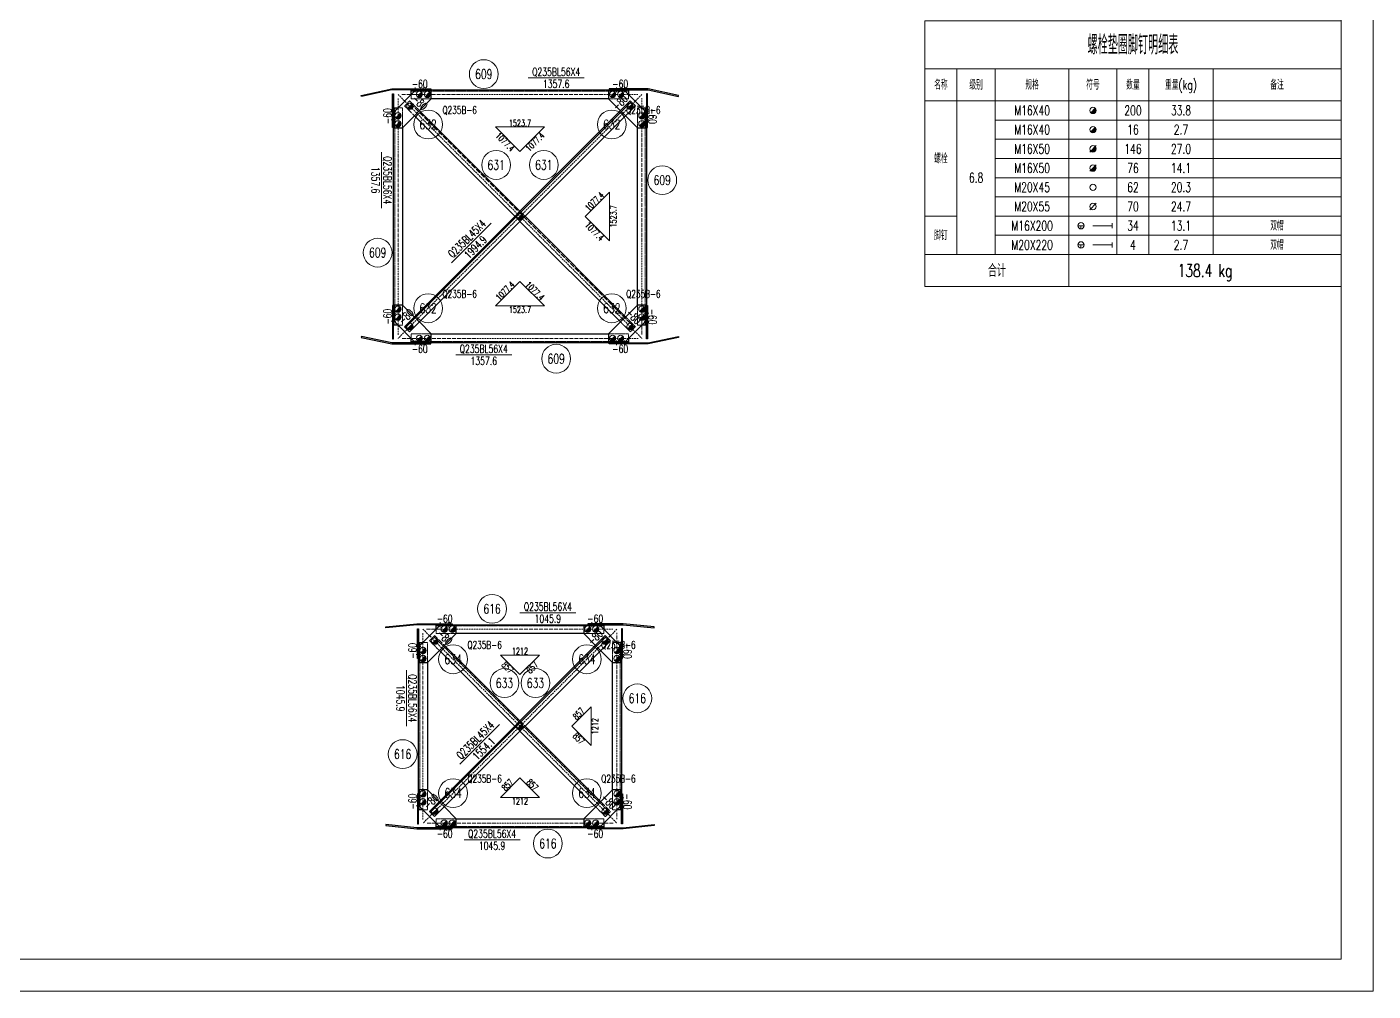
# Model space of a CAD drawing. Extents: x -13400 to 20340, y -61006 to 71674.
# Drawn here: x -4990 to 3420, y -12686 to -6664 of the extents above; entities that cross this region are included whole.
import ezdxf
from ezdxf.enums import TextEntityAlignment as Align

# ---------------------------------------------------------------- set-up
doc = ezdxf.new("R2010")
doc.units = 0
doc.header["$MEASUREMENT"] = 0
doc.linetypes.add('Dash', pattern=[2.75, 2, -0.75])
doc.linetypes.add('DashDot', pattern=[15.6, 9, -3, 0.6, -3])
doc.layers.get('0').update_dxf_attribs({"linetype": 'CONTINUOUS', "lineweight": 25})
doc.styles.get("Standard").update_dxf_attribs({"font": 'simplex.shx', "width": 0.7, "height": 3, "bigfont": 'gbhzfs.shx'})

# ---------------------------------------------------------------- blocks, each defined once
blk = doc.blocks.new('M16X40S')
at = {"color": 3, "linetype": 'Continuous', "lineweight": 13}
blk.add_line((-0.707, -0.707), (0.707, 0.707), dxfattribs=at)
blk.add_circle((0, 0), 1, dxfattribs=at)
for radius in [0.9, 0.8, 0.7, 0.6, 0.5, 0.4, 0.3, 0.2, 0.1]:
    blk.add_arc((0, 0), radius, 225, 45, dxfattribs=at)
blk = doc.blocks.new('M16X50S')
at = {"color": 3, "linetype": 'Continuous', "lineweight": 13}
blk.add_line((-1, -1), (1, 1), dxfattribs=at)
blk.add_circle((0, 0), 1, dxfattribs=at)
for radius in [0.9, 0.8, 0.7, 0.6, 0.5, 0.4, 0.3, 0.2, 0.1]:
    blk.add_arc((0, 0), radius, 225, 45, dxfattribs=at)
blk = doc.blocks.new('M20X45S')
at = {"color": 3, "linetype": 'Continuous', "lineweight": 13}
blk.add_circle((0, 0), 1, dxfattribs=at)
blk = doc.blocks.new('M20X55S')
at = {"color": 3, "linetype": 'Continuous', "lineweight": 13}
blk.add_line((-1, -1), (1, 1), dxfattribs=at)
blk.add_circle((0, 0), 1, dxfattribs=at)
blk = doc.blocks.new('StepBoltML')
at = {"color": 3, "linetype": 'Continuous', "lineweight": 13}
for p, q in [((-4.75, 0), (-2.75, 0)), ((-3.75, 0), (-3.75, -1)), ((0, 0), (6, 0)), ((6, -0.75), (6, 0.75))]:
    blk.add_line(p, q, dxfattribs=at)
blk.add_circle((-3.75, 0), 1, dxfattribs=at)

msp = doc.modelspace()

# ---------------------------------------------------------------- linework, layer by layer
at = {"color": 7, "linetype": 'Continuous', "lineweight": 18}
for p, q in [((3419.73684, -12686.00648), (3419.73684, -806.00648)), ((3219.73684, -12486.00648), (3219.73684, -1006.00648)), ((-12900.26316, -12486.00648), (3219.73684, -12486.00648)), ((-13400.26316, -12686.00648), (3419.73684, -12686.00648))]:
    msp.add_line(p, q, dxfattribs=at)
at = {"color": 7, "linetype": 'Continuous', "lineweight": 13}
for p, q in [((-1858.70207, -6982.94068), (-1508.70207, -6982.94068)), ((-2774.82861, -7796.54026), (-2774.82861, -7446.54026)), ((-2090.6165, -7889.86176), (-2338.10388, -8137.34913)), ((-1961.22903, -8712.66679), (-2311.22903, -8712.66679)), ((-1910.65061, -10322.71467), (-1560.65061, -10322.71467)), ((-2618.983, -11032.41718), (-2618.983, -10682.41718)), ((-2038.66797, -11021.8416), (-2286.15534, -11269.32898)), ((-1909.2805, -11740.74957), (-2259.2805, -11740.74957))]:
    msp.add_line(p, q, dxfattribs=at)
at = {"color": 2, "linetype": 'DashDot', "lineweight": 15}
for p, q in [((-2671.82861, -7085.94068), (-1148.1025, -8609.66679)), ((-1148.1025, -7085.94068), (-2671.82861, -8609.66679)), ((-2671.82861, -8586.59417), (-2671.82861, -7109.0133)), ((-2648.75599, -7085.94068), (-1171.17512, -7085.94068)), ((-1148.1025, -7109.0133), (-1148.1025, -8586.59417)), ((-1171.17512, -8609.66679), (-2648.75599, -8609.66679)), ((-2515.983, -10425.71467), (-1303.94811, -11637.74957)), ((-1303.94811, -10425.71467), (-2515.983, -11637.74957)), ((-2492.91038, -10425.71467), (-1327.02072, -10425.71467)), ((-2515.983, -11614.67695), (-2515.983, -10448.78729)), ((-1303.94811, -10448.78729), (-1303.94811, -11614.67695)), ((-1327.02072, -11637.74957), (-2492.91038, -11637.74957))]:
    msp.add_line(p, q, dxfattribs=at)
at = {"color": 1, "linetype": 'Dash', "lineweight": 20}
for p, q in [((-2630.81641, -7158.06558), (-2598.99661, -7126.24577)), ((-2604.65346, -7131.90262), (-1194.06444, -8542.49165)), ((-2598.99661, -7126.24577), (-2537.52884, -7187.71354)), ((-2588.75599, -7065.94068), (-1231.17512, -7065.94068)), ((-2588.75599, -7113.94068), (-2588.75599, -7085.94068)), ((-2463.75599, -7113.94068), (-2588.75599, -7113.94068)), ((-1231.17512, -7113.94068), (-1356.17512, -7113.94068)), ((-1231.17512, -7085.94068), (-1231.17512, -7113.94068)), ((-2699.82861, -7291.57332), (-2699.82861, -7169.0133)), ((-2691.82861, -8526.59417), (-2691.82861, -7169.0133)), ((-2671.82861, -7169.0133), (-2643.82861, -7169.0133)), ((-2643.82861, -7169.0133), (-2643.82861, -7294.0133)), ((-2569.34865, -7219.53334), (-2630.81641, -7158.06558)), ((-1282.40226, -7187.71354), (-1250.58246, -7219.53334)), ((-1176.1025, -7294.0133), (-1176.1025, -7169.0133)), ((-1176.1025, -7169.0133), (-1148.1025, -7169.0133)), ((-1128.1025, -7169.0133), (-1128.1025, -8526.59417)), ((-1120.1025, -7169.0133), (-1120.1025, -7291.57274)), ((-1909.96555, -7815.27683), (-1878.14575, -7847.09663)), ((-1909.96555, -7878.91644), (-1941.78536, -7847.09663)), ((-2699.82861, -8526.59417), (-2699.82861, -8404.03473)), ((-2643.82861, -8401.59417), (-2643.82861, -8526.59417)), ((-1176.1025, -8526.59417), (-1176.1025, -8401.59417)), ((-1120.1025, -8404.03415), (-1120.1025, -8526.59417)), ((-2538.23595, -8507.18683), (-2570.05575, -8475.36703)), ((-1249.87535, -8475.36703), (-1188.40759, -8536.83479)), ((-2643.82861, -8526.59417), (-2671.82861, -8526.59417)), ((-1220.22739, -8568.6546), (-1281.69516, -8507.18683)), ((-1188.40759, -8536.83479), (-1220.22739, -8568.6546)), ((-1148.1025, -8526.59417), (-1176.1025, -8526.59417)), ((-2588.75599, -8609.66679), (-2588.75599, -8581.66679)), ((-2588.75599, -8581.66679), (-2463.75599, -8581.66679)), ((-1231.17512, -8629.66679), (-2588.75599, -8629.66679)), ((-1356.17512, -8581.66679), (-1231.17512, -8581.66679)), ((-1231.17512, -8581.66679), (-1231.17512, -8609.66679)), ((-2432.91038, -10405.71467), (-1387.02072, -10405.71467)), ((-2432.91038, -10453.71467), (-2432.91038, -10425.71467)), ((-1387.02072, -10425.71467), (-1387.02072, -10453.71467)), ((-2543.983, -10608.78729), (-2543.983, -10508.78729)), ((-2535.983, -11554.67695), (-2535.983, -10508.78729)), ((-2515.983, -10508.78729), (-2487.983, -10508.78729)), ((-2487.983, -10508.78729), (-2487.983, -10633.78729)), ((-2474.97081, -10497.83956), (-2443.151, -10466.01976)), ((-2413.50304, -10559.30733), (-2474.97081, -10497.83956)), ((-2448.80786, -10471.67661), (-1349.91005, -11570.57442)), ((-2443.151, -10466.01976), (-2381.68324, -10527.48752)), ((-2307.91038, -10453.71467), (-2432.91038, -10453.71467)), ((-1387.02072, -10453.71467), (-1512.02072, -10453.71467)), ((-1331.94811, -10633.78729), (-1331.94811, -10508.78729)), ((-1331.94811, -10508.78729), (-1303.94811, -10508.78729)), ((-1283.94811, -10508.78729), (-1283.94811, -11554.67695)), ((-1275.94811, -10508.78729), (-1275.94811, -10608.78729)), ((-1438.24787, -10527.48752), (-1406.42807, -10559.30733)), ((-1909.96555, -10999.20521), (-1878.14575, -11031.02501)), ((-1909.96555, -11062.84482), (-1941.78536, -11031.02501)), ((-2487.983, -11429.67695), (-2487.983, -11554.67695)), ((-1331.94811, -11554.67695), (-1331.94811, -11429.67695)), ((-2543.983, -11554.67695), (-2543.983, -11454.67695)), ((-2382.39034, -11535.26961), (-2414.21015, -11503.4498)), ((-1405.72096, -11503.4498), (-1344.25319, -11564.91757)), ((-1275.94811, -11454.67695), (-1275.94811, -11554.67695)), ((-2487.983, -11554.67695), (-2515.983, -11554.67695)), ((-1376.073, -11596.73737), (-1437.54076, -11535.26961)), ((-1344.25319, -11564.91757), (-1376.073, -11596.73737)), ((-1303.94811, -11554.67695), (-1331.94811, -11554.67695)), ((-2432.91038, -11637.74957), (-2432.91038, -11609.74957)), ((-2432.91038, -11609.74957), (-2307.91038, -11609.74957)), ((-1387.02072, -11657.74957), (-2432.91038, -11657.74957)), ((-1512.02072, -11609.74957), (-1387.02072, -11609.74957)), ((-1387.02072, -11609.74957), (-1387.02072, -11637.74957))]:
    msp.add_line(p, q, dxfattribs=at)
at = {"color": 7, "linetype": 'Continuous', "lineweight": 30}
for p, q in [((-1215.27764, -7131.90262), (-2625.86667, -8542.49165)), ((-1371.12325, -10471.67661), (-2470.02106, -11570.57442))]:
    msp.add_line(p, q, dxfattribs=at)
at = {"color": 1, "linetype": 'Continuous', "lineweight": 18}
for p, q in [((-1757.59294, -7289.10416), (-2062.33816, -7289.10416)), ((-2062.33816, -7289.10416), (-1909.96555, -7441.47678)), ((-1909.96555, -7441.47678), (-1757.59294, -7289.10416)), ((-1351.26598, -7695.43113), (-1503.63859, -7847.80374)), ((-1351.26598, -8000.17635), (-1351.26598, -7695.43113)), ((-1503.63859, -7847.80374), (-1351.26598, -8000.17635)), ((-1909.96555, -8254.1307), (-2062.33816, -8406.50331)), ((-1757.59294, -8406.50331), (-1909.96555, -8254.1307)), ((-2062.33816, -8406.50331), (-1757.59294, -8406.50331)), ((-1788.76206, -10587.31932), (-2031.16904, -10587.31932)), ((-2031.16904, -10587.31932), (-1909.96555, -10708.52281)), ((-1909.96555, -10708.52281), (-1788.76206, -10587.31932)), ((-1465.55276, -10910.52863), (-1586.75625, -11031.73212)), ((-1465.55276, -11152.93561), (-1465.55276, -10910.52863)), ((-1586.75625, -11031.73212), (-1465.55276, -11152.93561)), ((-1909.96555, -11354.94143), (-2031.16904, -11476.14491)), ((-1788.76206, -11476.14491), (-1909.96555, -11354.94143)), ((-2031.16904, -11476.14491), (-1788.76206, -11476.14491))]:
    msp.add_line(p, q, dxfattribs=at)
at = {"color": 3, "linetype": 'Continuous', "lineweight": 13}
for points in [[(619.73684, -6626.00648), (619.73684, -6926.00648), (3219.73684, -6926.00648), (3219.73684, -6626.00648)], [(619.73684, -6926.00648), (619.73684, -7126.00648), (819.73684, -7126.00648), (819.73684, -6926.00648)], [(819.73684, -6926.00648), (819.73684, -7126.00648), (1059.73684, -7126.00648), (1059.73684, -6926.00648)], [(1059.73684, -6926.00648), (1059.73684, -7126.00648), (1519.73684, -7126.00648), (1519.73684, -6926.00648)], [(1519.73684, -6926.00648), (1519.73684, -7126.00648), (1819.73684, -7126.00648), (1819.73684, -6926.00648)], [(1819.73684, -6926.00648), (1819.73684, -7126.00648), (2019.73684, -7126.00648), (2019.73684, -6926.00648)], [(2019.73684, -6926.00648), (2019.73684, -7126.00648), (2419.73684, -7126.00648), (2419.73684, -6926.00648)], [(2419.73684, -6926.00648), (2419.73684, -7126.00648), (3219.73684, -7126.00648), (3219.73684, -6926.00648)], [(619.73684, -7126.00648), (619.73684, -7846.00648), (819.73684, -7846.00648), (819.73684, -7126.00648)], [(819.73684, -7126.00648), (819.73684, -8086.00648), (1059.73684, -8086.00648), (1059.73684, -7126.00648)], [(1059.73684, -7126.00648), (1059.73684, -7246.00648), (1519.73684, -7246.00648), (1519.73684, -7126.00648)], [(1519.73684, -7126.00648), (1519.73684, -7246.00648), (1819.73684, -7246.00648), (1819.73684, -7126.00648)], [(1819.73684, -7126.00648), (1819.73684, -7246.00648), (2019.73684, -7246.00648), (2019.73684, -7126.00648)], [(2019.73684, -7126.00648), (2019.73684, -7246.00648), (2419.73684, -7246.00648), (2419.73684, -7126.00648)], [(2419.73684, -7126.00648), (2419.73684, -7246.00648), (3219.73684, -7246.00648), (3219.73684, -7126.00648)], [(1059.73684, -7246.00648), (1059.73684, -7366.00648), (1519.73684, -7366.00648), (1519.73684, -7246.00648)], [(1519.73684, -7246.00648), (1519.73684, -7366.00648), (1819.73684, -7366.00648), (1819.73684, -7246.00648)], [(1819.73684, -7246.00648), (1819.73684, -7366.00648), (2019.73684, -7366.00648), (2019.73684, -7246.00648)], [(2019.73684, -7246.00648), (2019.73684, -7366.00648), (2419.73684, -7366.00648), (2419.73684, -7246.00648)], [(2419.73684, -7246.00648), (2419.73684, -7366.00648), (3219.73684, -7366.00648), (3219.73684, -7246.00648)], [(1059.73684, -7366.00648), (1059.73684, -7486.00648), (1519.73684, -7486.00648), (1519.73684, -7366.00648)], [(1519.73684, -7366.00648), (1519.73684, -7486.00648), (1819.73684, -7486.00648), (1819.73684, -7366.00648)], [(1819.73684, -7366.00648), (1819.73684, -7486.00648), (2019.73684, -7486.00648), (2019.73684, -7366.00648)], [(2019.73684, -7366.00648), (2019.73684, -7486.00648), (2419.73684, -7486.00648), (2419.73684, -7366.00648)], [(2419.73684, -7366.00648), (2419.73684, -7486.00648), (3219.73684, -7486.00648), (3219.73684, -7366.00648)], [(1059.73684, -7486.00648), (1059.73684, -7606.00648), (1519.73684, -7606.00648), (1519.73684, -7486.00648)], [(1519.73684, -7486.00648), (1519.73684, -7606.00648), (1819.73684, -7606.00648), (1819.73684, -7486.00648)], [(1819.73684, -7486.00648), (1819.73684, -7606.00648), (2019.73684, -7606.00648), (2019.73684, -7486.00648)], [(2019.73684, -7486.00648), (2019.73684, -7606.00648), (2419.73684, -7606.00648), (2419.73684, -7486.00648)], [(2419.73684, -7486.00648), (2419.73684, -7606.00648), (3219.73684, -7606.00648), (3219.73684, -7486.00648)], [(1059.73684, -7606.00648), (1059.73684, -7726.00648), (1519.73684, -7726.00648), (1519.73684, -7606.00648)], [(1519.73684, -7606.00648), (1519.73684, -7726.00648), (1819.73684, -7726.00648), (1819.73684, -7606.00648)], [(1819.73684, -7606.00648), (1819.73684, -7726.00648), (2019.73684, -7726.00648), (2019.73684, -7606.00648)], [(2019.73684, -7606.00648), (2019.73684, -7726.00648), (2419.73684, -7726.00648), (2419.73684, -7606.00648)], [(2419.73684, -7606.00648), (2419.73684, -7726.00648), (3219.73684, -7726.00648), (3219.73684, -7606.00648)], [(1059.73684, -7726.00648), (1059.73684, -7846.00648), (1519.73684, -7846.00648), (1519.73684, -7726.00648)], [(1519.73684, -7726.00648), (1519.73684, -7846.00648), (1819.73684, -7846.00648), (1819.73684, -7726.00648)], [(1819.73684, -7726.00648), (1819.73684, -7846.00648), (2019.73684, -7846.00648), (2019.73684, -7726.00648)], [(2019.73684, -7726.00648), (2019.73684, -7846.00648), (2419.73684, -7846.00648), (2419.73684, -7726.00648)], [(2419.73684, -7726.00648), (2419.73684, -7846.00648), (3219.73684, -7846.00648), (3219.73684, -7726.00648)], [(619.73684, -7846.00648), (619.73684, -8086.00648), (819.73684, -8086.00648), (819.73684, -7846.00648)], [(1059.73684, -7846.00648), (1059.73684, -7966.00648), (1519.73684, -7966.00648), (1519.73684, -7846.00648)], [(1519.73684, -7846.00648), (1519.73684, -7966.00648), (1819.73684, -7966.00648), (1819.73684, -7846.00648)], [(1819.73684, -7846.00648), (1819.73684, -7966.00648), (2019.73684, -7966.00648), (2019.73684, -7846.00648)], [(2019.73684, -7846.00648), (2019.73684, -7966.00648), (2419.73684, -7966.00648), (2419.73684, -7846.00648)], [(2419.73684, -7846.00648), (2419.73684, -7966.00648), (3219.73684, -7966.00648), (3219.73684, -7846.00648)], [(1059.73684, -7966.00648), (1059.73684, -8086.00648), (1519.73684, -8086.00648), (1519.73684, -7966.00648)], [(1519.73684, -7966.00648), (1519.73684, -8086.00648), (1819.73684, -8086.00648), (1819.73684, -7966.00648)], [(1819.73684, -7966.00648), (1819.73684, -8086.00648), (2019.73684, -8086.00648), (2019.73684, -7966.00648)], [(2019.73684, -7966.00648), (2019.73684, -8086.00648), (2419.73684, -8086.00648), (2419.73684, -7966.00648)], [(2419.73684, -7966.00648), (2419.73684, -8086.00648), (3219.73684, -8086.00648), (3219.73684, -7966.00648)], [(619.73684, -8086.00648), (619.73684, -8286.00648), (1519.73684, -8286.00648), (1519.73684, -8086.00648)], [(1519.73684, -8086.00648), (1519.73684, -8286.00648), (3219.73684, -8286.00648), (3219.73684, -8086.00648)]]:
    msp.add_lwpolyline(points, close=True, dxfattribs=at)
at = {"color": 7, "linetype": 'Continuous', "lineweight": 30}
for points in [[(-2901.30606, -7092.37647), (-2710.45556, -7051.94481)], [(-2709.83548, -7057.94068), (-2900.06376, -7098.24052)], [(-2710.45556, -7051.94481), (-2466.19655, -7051.94481)], [(-2466.19655, -7057.94068), (-2709.83548, -7057.94068)], [(-2563.75599, -7060.94068), (-2696.82861, -7194.0133)], [(-2588.75599, -7057.94068), (-1231.17512, -7057.94068)], [(-2588.75599, -7085.94068), (-2588.75599, -7057.94068)], [(-2463.75599, -7060.94068), (-2563.75599, -7060.94068)], [(-2466.19655, -7051.94481), (-2466.19655, -7057.94068)], [(-2463.75599, -7113.94068), (-2463.75599, -7060.94068)], [(-1256.17512, -7060.94068), (-1356.17512, -7060.94068)], [(-1356.17512, -7060.94068), (-1356.17512, -7113.94068)], [(-1109.47555, -7051.94481), (-1353.73514, -7051.94481)], [(-1353.73514, -7051.94481), (-1353.73514, -7057.94068)], [(-1353.73514, -7057.94068), (-1110.09563, -7057.94068)], [(-1123.1025, -7194.0133), (-1256.17512, -7060.94068)], [(-1231.17512, -7057.94068), (-1231.17512, -7085.94068)], [(-1110.09563, -7057.94068), (-919.86735, -7098.24052)], [(-918.62505, -7092.37647), (-1109.47555, -7051.94481)], [(-2900.06376, -7098.24052), (-2901.30606, -7092.37647)], [(-2705.82448, -7291.57332), (-2705.82448, -7082.95786)], [(-2705.82448, -7082.95786), (-2699.82861, -7082.95786)], [(-2699.82861, -7082.95786), (-2699.82861, -7291.57332)], [(-2643.82861, -7294.0133), (-2463.75599, -7113.94068)], [(-1220.9345, -7126.24577), (-2631.52352, -8536.83479)], [(-1356.17512, -7113.94068), (-2463.75599, -7113.94068)], [(-1356.17512, -7113.94068), (-1282.40226, -7187.71354)], [(-1189.11469, -7158.06558), (-1220.9345, -7126.24577)], [(-1120.1025, -7082.95786), (-1120.1025, -7291.57274)], [(-1114.10663, -7082.95786), (-1120.1025, -7082.95786)], [(-1114.10663, -7291.57274), (-1114.10663, -7082.95786)], [(-919.86735, -7098.24052), (-918.62505, -7092.37647)], [(-2699.82861, -7169.0133), (-2671.82861, -7169.0133)], [(-2696.82861, -7194.0133), (-2696.82861, -7294.0133)], [(-2599.70372, -8568.6546), (-1189.11469, -7158.06558)], [(-1941.78536, -7847.09663), (-2569.34865, -7219.53334)], [(-2537.52884, -7187.71354), (-1909.96555, -7815.27683)], [(-1250.58246, -7219.53334), (-1176.1025, -7294.0133)], [(-1148.1025, -7169.0133), (-1120.1025, -7169.0133)], [(-1123.1025, -7294.0133), (-1123.1025, -7194.0133)], [(-2699.82861, -7291.57332), (-2705.82448, -7291.57332)], [(-2699.82861, -8404.03473), (-2699.82861, -7291.57332)], [(-2696.82861, -7294.0133), (-2643.82861, -7294.0133)], [(-2643.82861, -7294.0133), (-2643.82861, -8401.59417)], [(-1176.1025, -8401.59417), (-1176.1025, -7294.0133)], [(-1176.1025, -7294.0133), (-1123.1025, -7294.0133)], [(-1120.1025, -7291.57274), (-1120.1025, -8404.03415)], [(-1120.1025, -7291.57274), (-1114.10663, -7291.57274)], [(-1281.69516, -8507.18683), (-1909.96555, -7878.91644)], [(-1878.14575, -7847.09663), (-1249.87535, -8475.36703)], [(-2699.82861, -8404.03473), (-2705.82448, -8404.03473)], [(-2705.82448, -8404.03473), (-2705.82448, -8612.64961)], [(-2699.82861, -8612.64961), (-2699.82861, -8404.03473)], [(-2643.82861, -8401.59417), (-2696.82861, -8401.59417)], [(-2696.82861, -8401.59417), (-2696.82861, -8501.59417)], [(-2570.05575, -8475.36703), (-2643.82861, -8401.59417)], [(-1176.1025, -8401.59417), (-1356.17512, -8581.66679)], [(-1123.1025, -8401.59417), (-1176.1025, -8401.59417)], [(-1123.1025, -8501.59417), (-1123.1025, -8401.59417)], [(-1120.1025, -8612.64961), (-1120.1025, -8404.03415)], [(-1120.1025, -8404.03415), (-1114.10663, -8404.03415)], [(-1114.10663, -8404.03415), (-1114.10663, -8612.64961)], [(-2671.82861, -8526.59417), (-2699.82861, -8526.59417)], [(-2696.82861, -8501.59417), (-2563.75599, -8634.66679)], [(-2631.52352, -8536.83479), (-2599.70372, -8568.6546)], [(-2463.75599, -8581.66679), (-2538.23595, -8507.18683)], [(-1256.17512, -8634.66679), (-1123.1025, -8501.59417)], [(-1120.1025, -8526.59417), (-1148.1025, -8526.59417)], [(-2900.06376, -8597.36695), (-2901.30606, -8603.23101)], [(-2901.30606, -8603.23101), (-2710.45556, -8643.66267)], [(-2709.83548, -8637.66679), (-2900.06376, -8597.36695)], [(-2710.45556, -8643.66267), (-2466.19597, -8643.66267)], [(-2466.19597, -8637.66679), (-2709.83548, -8637.66679)], [(-2705.82448, -8612.64961), (-2699.82861, -8612.64961)], [(-2588.75599, -8637.66679), (-2588.75599, -8609.66679)], [(-1231.17512, -8637.66679), (-2588.75599, -8637.66679)], [(-2563.75599, -8634.66679), (-2463.75599, -8634.66679)], [(-2466.19597, -8643.66267), (-2466.19597, -8637.66679)], [(-2463.75599, -8581.66679), (-1356.17512, -8581.66679)], [(-2463.75599, -8634.66679), (-2463.75599, -8581.66679)], [(-1356.17512, -8581.66679), (-1356.17512, -8634.66679)], [(-1356.17512, -8634.66679), (-1256.17512, -8634.66679)], [(-1353.73456, -8637.66679), (-1110.09563, -8637.66679)], [(-1353.73456, -8643.66267), (-1353.73456, -8637.66679)], [(-1109.47555, -8643.66267), (-1353.73456, -8643.66267)], [(-1231.17512, -8609.66679), (-1231.17512, -8637.66679)], [(-1114.10663, -8612.64961), (-1120.1025, -8612.64961)], [(-1110.09563, -8637.66679), (-919.86735, -8597.36695)], [(-918.62505, -8603.23101), (-1109.47555, -8643.66267)], [(-919.86735, -8597.36695), (-918.62505, -8603.23101)], [(-2747.93279, -10411.30062), (-2554.28405, -10391.7188)], [(-2747.32965, -10417.26525), (-2747.93279, -10411.30062)], [(-2553.98987, -10397.71467), (-2747.32965, -10417.26525)], [(-2554.28405, -10391.7188), (-2332.91038, -10391.7188)], [(-2332.91038, -10397.71467), (-2553.98987, -10397.71467)], [(-2549.97888, -10608.78729), (-2549.97888, -10422.73185)], [(-2549.97888, -10422.73185), (-2543.983, -10422.73185)], [(-2543.983, -10422.73185), (-2543.983, -10608.78729)], [(-2407.91038, -10400.71467), (-2540.983, -10533.78729)], [(-2432.91038, -10397.71467), (-1387.02072, -10397.71467)], [(-2432.91038, -10425.71467), (-2432.91038, -10397.71467)], [(-2307.91038, -10400.71467), (-2407.91038, -10400.71467)], [(-2332.91038, -10391.7188), (-2332.91038, -10397.71467)], [(-2307.91038, -10453.71467), (-2307.91038, -10400.71467)], [(-1412.02072, -10400.71467), (-1512.02072, -10400.71467)], [(-1512.02072, -10400.71467), (-1512.02072, -10453.71467)], [(-1265.64705, -10391.7188), (-1487.02072, -10391.7188)], [(-1487.02072, -10391.7188), (-1487.02072, -10397.71467)], [(-1487.02072, -10397.71467), (-1265.94123, -10397.71467)], [(-1278.94811, -10533.78729), (-1412.02072, -10400.71467)], [(-1387.02072, -10397.71467), (-1387.02072, -10425.71467)], [(-1275.94811, -10422.73185), (-1275.94811, -10608.78729)], [(-1269.95223, -10422.73185), (-1275.94811, -10422.73185)], [(-1269.95223, -10608.78729), (-1269.95223, -10422.73185)], [(-1265.94123, -10397.71467), (-1072.60146, -10417.26525)], [(-1071.99831, -10411.30062), (-1265.64705, -10391.7188)], [(-1072.60146, -10417.26525), (-1071.99831, -10411.30062)], [(-2543.983, -10508.78729), (-2515.983, -10508.78729)], [(-2487.983, -10633.78729), (-2307.91038, -10453.71467)], [(-1376.7801, -10466.01976), (-2475.67791, -11564.91757)], [(-2443.85811, -11596.73737), (-1344.9603, -10497.83956)], [(-1512.02072, -10453.71467), (-2307.91038, -10453.71467)], [(-1512.02072, -10453.71467), (-1438.24787, -10527.48752)], [(-1344.9603, -10497.83956), (-1376.7801, -10466.01976)], [(-1303.94811, -10508.78729), (-1275.94811, -10508.78729)], [(-2540.983, -10533.78729), (-2540.983, -10633.78729)], [(-1941.78536, -11031.02501), (-2413.50304, -10559.30733)], [(-2381.68324, -10527.48752), (-1909.96555, -10999.20521)], [(-1406.42807, -10559.30733), (-1331.94811, -10633.78729)], [(-1278.94811, -10633.78729), (-1278.94811, -10533.78729)], [(-2543.983, -10608.78729), (-2549.97888, -10608.78729)], [(-2543.983, -11454.67695), (-2543.983, -10608.78729)], [(-2540.983, -10633.78729), (-2487.983, -10633.78729)], [(-2487.983, -10633.78729), (-2487.983, -11429.67695)], [(-1331.94811, -11429.67695), (-1331.94811, -10633.78729)], [(-1331.94811, -10633.78729), (-1278.94811, -10633.78729)], [(-1275.94811, -10608.78729), (-1275.94811, -11454.67695)], [(-1275.94811, -10608.78729), (-1269.95223, -10608.78729)], [(-1437.54076, -11535.26961), (-1909.96555, -11062.84482)], [(-1878.14575, -11031.02501), (-1405.72096, -11503.4498)], [(-2487.983, -11429.67695), (-2540.983, -11429.67695)], [(-2540.983, -11429.67695), (-2540.983, -11529.67695)], [(-2414.21015, -11503.4498), (-2487.983, -11429.67695)], [(-1331.94811, -11429.67695), (-1512.02072, -11609.74957)], [(-1278.94811, -11429.67695), (-1331.94811, -11429.67695)], [(-1278.94811, -11529.67695), (-1278.94811, -11429.67695)], [(-2543.983, -11454.67695), (-2549.97888, -11454.67695)], [(-2549.97888, -11454.67695), (-2549.97888, -11640.73239)], [(-2543.983, -11640.73239), (-2543.983, -11454.67695)], [(-1275.94811, -11640.73239), (-1275.94811, -11454.67695)], [(-1275.94811, -11454.67695), (-1269.95223, -11454.67695)], [(-1269.95223, -11454.67695), (-1269.95223, -11640.73239)], [(-2515.983, -11554.67695), (-2543.983, -11554.67695)], [(-2540.983, -11529.67695), (-2407.91038, -11662.74957)], [(-2475.67791, -11564.91757), (-2443.85811, -11596.73737)], [(-2307.91038, -11609.74957), (-2382.39034, -11535.26961)], [(-1412.02072, -11662.74957), (-1278.94811, -11529.67695)], [(-1275.94811, -11554.67695), (-1303.94811, -11554.67695)], [(-2747.32965, -11646.19899), (-2747.93279, -11652.16362)], [(-2747.93279, -11652.16362), (-2554.28405, -11671.74544)], [(-2553.98987, -11665.74957), (-2747.32965, -11646.19899)], [(-2554.28405, -11671.74544), (-2332.91038, -11671.74544)], [(-2332.91038, -11665.74957), (-2553.98987, -11665.74957)], [(-2549.97888, -11640.73239), (-2543.983, -11640.73239)], [(-2432.91038, -11665.74957), (-2432.91038, -11637.74957)], [(-1387.02072, -11665.74957), (-2432.91038, -11665.74957)], [(-2407.91038, -11662.74957), (-2307.91038, -11662.74957)], [(-2332.91038, -11671.74544), (-2332.91038, -11665.74957)], [(-2307.91038, -11609.74957), (-1512.02072, -11609.74957)], [(-2307.91038, -11662.74957), (-2307.91038, -11609.74957)], [(-1512.02072, -11609.74957), (-1512.02072, -11662.74957)], [(-1512.02072, -11662.74957), (-1412.02072, -11662.74957)], [(-1487.02072, -11665.74957), (-1265.94123, -11665.74957)], [(-1487.02072, -11671.74544), (-1487.02072, -11665.74957)], [(-1265.64705, -11671.74544), (-1487.02072, -11671.74544)], [(-1387.02072, -11637.74957), (-1387.02072, -11665.74957)], [(-1269.95223, -11640.73239), (-1275.94811, -11640.73239)], [(-1265.94123, -11665.74957), (-1072.60146, -11646.19899)], [(-1071.99831, -11652.16362), (-1265.64705, -11671.74544)], [(-1072.60146, -11646.19899), (-1071.99831, -11652.16362)]]:
    msp.add_lwpolyline(points, dxfattribs=at)
at = {"color": 3, "linetype": 'Continuous', "lineweight": 20}
for points in [[(-2563.75599, -7042.94068), (-2563.75599, -7072.94068)], [(-2513.75599, -7042.94068), (-2513.75599, -7072.94068)], [(-1306.17512, -7042.94068), (-1306.17512, -7072.94068)], [(-1256.17512, -7042.94068), (-1256.17512, -7072.94068)], [(-2714.82861, -7194.0133), (-2684.82861, -7194.0133)], [(-1105.1025, -7194.0133), (-1135.1025, -7194.0133)], [(-2714.82861, -7244.0133), (-2684.82861, -7244.0133)], [(-1105.1025, -7244.0133), (-1135.1025, -7244.0133)], [(-2714.82861, -8451.59417), (-2684.82861, -8451.59417)], [(-1105.1025, -8451.59417), (-1135.1025, -8451.59417)], [(-2714.82861, -8501.59417), (-2684.82861, -8501.59417)], [(-1105.1025, -8501.59417), (-1135.1025, -8501.59417)], [(-2563.75599, -8652.66679), (-2563.75599, -8622.66679)], [(-2513.75599, -8652.66679), (-2513.75599, -8622.66679)], [(-1306.17512, -8652.66679), (-1306.17512, -8622.66679)], [(-1256.17512, -8652.66679), (-1256.17512, -8622.66679)], [(-2407.91038, -10382.71467), (-2407.91038, -10412.71467)], [(-2357.91038, -10382.71467), (-2357.91038, -10412.71467)], [(-1462.02072, -10382.71467), (-1462.02072, -10412.71467)], [(-1412.02072, -10382.71467), (-1412.02072, -10412.71467)], [(-2558.983, -10533.78729), (-2528.983, -10533.78729)], [(-2558.983, -10583.78729), (-2528.983, -10583.78729)], [(-1260.94811, -10533.78729), (-1290.94811, -10533.78729)], [(-1260.94811, -10583.78729), (-1290.94811, -10583.78729)], [(-2558.983, -11479.67695), (-2528.983, -11479.67695)], [(-1260.94811, -11479.67695), (-1290.94811, -11479.67695)], [(-2558.983, -11529.67695), (-2528.983, -11529.67695)], [(-1260.94811, -11529.67695), (-1290.94811, -11529.67695)], [(-2407.91038, -11680.74957), (-2407.91038, -11650.74957)], [(-2357.91038, -11680.74957), (-2357.91038, -11650.74957)], [(-1462.02072, -11680.74957), (-1462.02072, -11650.74957)], [(-1412.02072, -11680.74957), (-1412.02072, -11650.74957)]]:
    msp.add_lwpolyline(points, dxfattribs=at)
at = {"color": 7, "linetype": 'Continuous', "lineweight": 13}
for centre in [(-2136.22903, -6958.94068), (-2483.78873, -7273.98056), (-1336.14238, -7273.98056), (-2058.7967, -7526.43854), (-1761.13441, -7526.43854), (-1021.1025, -7621.54026), (-2798.82861, -8074.06722), (-2483.78873, -8421.62691), (-1336.14238, -8421.62691), (-1683.70207, -8736.66679), (-2084.2805, -10298.71467), (-2327.94312, -10613.75455), (-1491.98799, -10613.75455), (-2006.84816, -10762.31546), (-1813.08295, -10762.31546), (-1176.94811, -10857.41718), (-2642.983, -11206.04706), (-2327.94312, -11449.70969), (-1491.98799, -11449.70969), (-1735.65061, -11764.74957)]:
    msp.add_circle(centre, 90, dxfattribs=at)

# ---------------------------------------------------------------- block references
at = {"color": 3, "linetype": 'Continuous', "lineweight": 13}
for name, p, xscale, yscale, zscale in [('M16X40S', (-2597.5824, -7160.1869), 19.99999999998182, 19.99999999998182, 19.99999999998182), ('M16X40S', (-2538.75599, -7085.94068), 19.99999999998182, 19.99999999998182, 19.99999999998182), ('M16X40S', (-2488.75599, -7085.94068), 19.99999999998182, 19.99999999998182, 19.99999999998182), ('M16X40S', (-1331.17512, -7085.94068), 19.99999999998182, 19.99999999998182, 19.99999999998182), ('M16X40S', (-1281.17512, -7085.94068), 19.99999999998182, 19.99999999998182, 19.99999999998182), ('M16X40S', (-1222.34871, -7160.1869), 19.99999999998182, 19.99999999998182, 19.99999999998182), ('M16X40S', (-2671.82861, -7219.0133), 19.99999999998182, 19.99999999998182, 19.99999999998182), ('M16X40S', (-1148.1025, -7219.0133), 19.99999999998182, 19.99999999998182, 19.99999999998182), ('M16X40S', (1669.73684, -7186.00648), 20, 20, 20), ('M16X40S', (-2671.82861, -7269.0133), 19.99999999998182, 19.99999999998182, 19.99999999998182), ('M16X40S', (-1148.1025, -7269.0133), 19.99999999998182, 19.99999999998182, 19.99999999998182), ('M16X40S', (1669.73684, -7306.00648), 20, 20, 20), ('M16X50S', (1669.73684, -7426.00648), 20, 20, 20), ('M16X50S', (1669.73684, -7546.00648), 20, 20, 20), ('M20X45S', (1669.73684, -7666.00648), 20, 20, 20), ('M20X55S', (1669.73684, -7786.00648), 20, 20, 20), ('M16X50S', (-1909.96555, -7847.80374), 19.99999999998182, 19.99999999998182, 19.99999999998182), ('StepBoltML', (1669.73684, -7906.00648), 20, 20, 20), ('StepBoltML', (1669.73684, -8026.00648), 20, 20, 20), ('M16X40S', (-2671.82861, -8426.59417), 19.99999999998182, 19.99999999998182, 19.99999999998182), ('M16X40S', (-1148.1025, -8426.59417), 19.99999999998182, 19.99999999998182, 19.99999999998182), ('M16X40S', (-2671.82861, -8476.59417), 19.99999999998182, 19.99999999998182, 19.99999999998182), ('M16X40S', (-1148.1025, -8476.59417), 19.99999999998182, 19.99999999998182, 19.99999999998182), ('M16X40S', (-2597.5824, -8535.42058), 19.99999999998182, 19.99999999998182, 19.99999999998182), ('M16X40S', (-1222.34871, -8535.42058), 19.99999999998182, 19.99999999998182, 19.99999999998182), ('M16X40S', (-2538.75599, -8609.66679), 19.99999999998182, 19.99999999998182, 19.99999999998182), ('M16X40S', (-2488.75599, -8609.66679), 19.99999999998182, 19.99999999998182, 19.99999999998182), ('M16X40S', (-1331.17512, -8609.66679), 19.99999999998182, 19.99999999998182, 19.99999999998182), ('M16X40S', (-1281.17512, -8609.66679), 19.99999999998182, 19.99999999998182, 19.99999999998182), ('M16X40S', (-2382.91038, -10425.71467), 19.99999999998182, 19.99999999998182, 19.99999999998182), ('M16X40S', (-2332.91038, -10425.71467), 19.99999999998182, 19.99999999998182, 19.99999999998182), ('M16X40S', (-1487.02072, -10425.71467), 19.99999999998182, 19.99999999998182, 19.99999999998182), ('M16X40S', (-1437.02072, -10425.71467), 19.99999999998182, 19.99999999998182, 19.99999999998182), ('M16X40S', (-2441.73679, -10499.96088), 19.99999999998182, 19.99999999998182, 19.99999999998182), ('M16X40S', (-1378.19432, -10499.96088), 19.99999999998182, 19.99999999998182, 19.99999999998182), ('M16X40S', (-2515.983, -10558.78729), 19.99999999998182, 19.99999999998182, 19.99999999998182), ('M16X40S', (-2515.983, -10608.78729), 19.99999999998182, 19.99999999998182, 19.99999999998182), ('M16X40S', (-1303.94811, -10558.78729), 19.99999999998182, 19.99999999998182, 19.99999999998182), ('M16X40S', (-1303.94811, -10608.78729), 19.99999999998182, 19.99999999998182, 19.99999999998182), ('M16X50S', (-1909.96555, -11031.73212), 19.99999999998182, 19.99999999998182, 19.99999999998182), ('M16X40S', (-2515.983, -11454.67695), 19.99999999998182, 19.99999999998182, 19.99999999998182), ('M16X40S', (-1303.94811, -11454.67695), 19.99999999998182, 19.99999999998182, 19.99999999998182), ('M16X40S', (-2515.983, -11504.67695), 19.99999999998182, 19.99999999998182, 19.99999999998182), ('M16X40S', (-1303.94811, -11504.67695), 19.99999999998182, 19.99999999998182, 19.99999999998182), ('M16X40S', (-2441.73679, -11563.50336), 19.99999999998182, 19.99999999998182, 19.99999999998182), ('M16X40S', (-1378.19432, -11563.50336), 19.99999999998182, 19.99999999998182, 19.99999999998182), ('M16X40S', (-2382.91038, -11637.74957), 19.99999999998182, 19.99999999998182, 19.99999999998182), ('M16X40S', (-2332.91038, -11637.74957), 19.99999999998182, 19.99999999998182, 19.99999999998182), ('M16X40S', (-1487.02072, -11637.74957), 19.99999999998182, 19.99999999998182, 19.99999999998182), ('M16X40S', (-1437.02072, -11637.74957), 19.99999999998182, 19.99999999998182, 19.99999999998182)]:
    msp.add_blockref(name, p, dxfattribs=dict(at, xscale=xscale, yscale=yscale, zscale=zscale))

# ---------------------------------------------------------------- texts
at = {"color": 3, "linetype": 'Continuous', "lineweight": 13, "width": 0.7}
for s, height, p in [('螺栓垫圈脚钉明细表', 120, (1919.73684, -6776.00648)), ('名称', 60, (719.73684, -7026.00648)), ('级别', 60, (939.73684, -7026.00648)), ('规格', 60, (1289.73684, -7026.00648)), ('符号', 60, (1669.73684, -7026.00648)), ('数量', 60, (1919.73684, -7026.00648)), ('重量(kg)', 60, (2219.73684, -7026.00648)), ('备注', 60, (2819.73684, -7026.00648)), ('M16X40', 60, (1289.73684, -7186.00648)), ('200', 60, (1919.73684, -7186.00648)), ('33.8', 60, (2219.73684, -7186.00648)), ('M16X40', 60, (1289.73684, -7306.00648)), ('16', 60, (1919.73684, -7306.00648)), ('2.7', 60, (2219.73684, -7306.00648)), ('M16X50', 60, (1289.73684, -7426.00648)), ('146', 60, (1919.73684, -7426.00648)), ('27.0', 60, (2219.73684, -7426.00648)), ('螺栓', 60, (719.73684, -7486.00648)), ('M16X50', 60, (1289.73684, -7546.00648)), ('76', 60, (1919.73684, -7546.00648)), ('14.1', 60, (2219.73684, -7546.00648)), ('6.8', 60, (939.73684, -7606.00648)), ('M20X45', 60, (1289.73684, -7666.00648)), ('62', 60, (1919.73684, -7666.00648)), ('20.3', 60, (2219.73684, -7666.00648)), ('M20X55', 60, (1289.73684, -7786.00648)), ('70', 60, (1919.73684, -7786.00648)), ('24.7', 60, (2219.73684, -7786.00648)), ('M16X200', 60, (1289.73684, -7906.00648)), ('34', 60, (1919.73684, -7906.00648)), ('13.1', 60, (2219.73684, -7906.00648)), ('双帽', 60, (2819.73684, -7906.00648)), ('脚钉', 60, (719.73684, -7966.00648)), ('M20X220', 60, (1289.73684, -8026.00648)), ('4', 60, (1919.73684, -8026.00648)), ('2.7', 60, (2219.73684, -8026.00648)), ('双帽', 60, (2819.73684, -8026.00648)), ('合计', 80, (1069.73684, -8186.00648)), ('138.4 kg', 80, (2369.73684, -8186.00648))]:
    msp.add_text(s, height=height, dxfattribs=at).set_placement(p, align=Align.MIDDLE_CENTER)
at = {"color": 7, "linetype": 'Continuous', "lineweight": 13, "width": 0.7}
for s, height, p in [('609', 60, (-2136.22903, -6958.94068)), ('Q235BL56X4', 50, (-1683.70207, -6945.44068)), ('-60', 50, (-2536.25599, -7020.44068)), ('1357.6', 50, (-1683.70207, -7020.44068)), ('-60', 50, (-1283.67512, -7020.44068)), ('632', 60, (-2483.78873, -7273.98056)), ('632', 60, (-1336.14238, -7273.98056)), ('631', 60, (-2058.7967, -7526.43854)), ('631', 60, (-1761.13441, -7526.43854)), ('609', 60, (-1021.1025, -7621.54026)), ('609', 60, (-2798.82861, -8074.06722)), ('632', 60, (-2483.78873, -8421.62691)), ('632', 60, (-1336.14238, -8421.62691)), ('-60', 50, (-2536.25599, -8675.16679)), ('Q235BL56X4', 50, (-2136.22903, -8675.16679)), ('-60', 50, (-1283.67512, -8675.16679)), ('1357.6', 50, (-2136.22903, -8750.16679)), ('609', 60, (-1683.70207, -8736.66679)), ('-60', 50, (-2380.41038, -10360.21467)), ('616', 60, (-2084.2805, -10298.71467)), ('Q235BL56X4', 50, (-1735.65061, -10285.21467)), ('1045.9', 50, (-1735.65061, -10360.21467)), ('-60', 50, (-1439.52072, -10360.21467)), ('634', 60, (-2327.94312, -10613.75455)), ('634', 60, (-1491.98799, -10613.75455)), ('633', 60, (-2006.84816, -10762.31546)), ('633', 60, (-1813.08295, -10762.31546)), ('616', 60, (-1176.94811, -10857.41718)), ('616', 60, (-2642.983, -11206.04706)), ('634', 60, (-2327.94312, -11449.70969)), ('634', 60, (-1491.98799, -11449.70969)), ('-60', 50, (-2380.41038, -11703.24957)), ('Q235BL56X4', 50, (-2084.2805, -11703.24957)), ('-60', 50, (-1439.52072, -11703.24957)), ('1045.9', 50, (-2084.2805, -11778.24957)), ('616', 60, (-1735.65061, -11764.74957))]:
    msp.add_text(s, height=height, dxfattribs=at).set_placement(p, align=Align.MIDDLE_CENTER)
for s, rotation, p in [('-80', 315, (-2535.357, -7136.85237)), ('-80', 45, (-1284.57411, -7136.85237)), ('-60', 90, (-2737.32861, -7221.5133)), ('-60', 270, (-1082.6025, -7221.5133)), ('Q235BL56X4', 270, (-2737.32861, -7621.54026)), ('1357.6', 270, (-2812.32861, -7621.54026)), ('Q235BL45X4', 45, (-2240.87669, -7987.08894)), ('1994.9', 45, (-2187.84368, -8040.12195)), ('-60', 90, (-2737.32861, -8474.09417)), ('-80', 45, (-2620.91692, -8473.19518)), ('-80', 315, (-1199.01419, -8473.19518)), ('-60', 270, (-1082.6025, -8474.09417)), ('-80', 315, (-2379.51139, -10476.62636)), ('-80', 45, (-1440.41971, -10476.62636)), ('-60', 90, (-2581.483, -10561.28729)), ('-60', 270, (-1238.44811, -10561.28729)), ('Q235BL56X4', 270, (-2581.483, -10857.41718)), ('1045.9', 270, (-2656.483, -10857.41718)), ('Q235BL45X4', 45, (-2188.92816, -11119.06879)), ('1554.1', 45, (-2135.89515, -11172.10179)), ('-60', 90, (-2581.483, -11502.17695)), ('-80', 45, (-2465.07131, -11501.27796)), ('-80', 315, (-1354.85979, -11501.27796)), ('-60', 270, (-1238.44811, -11502.17695))]:
    msp.add_text(s, height=50, rotation=rotation, dxfattribs=at).set_placement(p, align=Align.MIDDLE_CENTER)
for p in [(-2393.78873, -7183.98056), (-1246.14238, -7183.98056), (-2393.78873, -8331.62691), (-1246.14238, -8331.62691), (-2237.94312, -10523.75455), (-1401.98799, -10523.75455), (-2237.94312, -11359.70969), (-1401.98799, -11359.70969)]:
    msp.add_text('Q235B-6', height=48, dxfattribs=at).set_placement(p, align=Align.MIDDLE_LEFT)
at = {"color": 7, "linetype": 'Continuous', "lineweight": 20, "width": 0.7}
for s, p in [('1523.7', (-1909.96555, -7265.10416)), ('1523.7', (-1909.96555, -8430.50331)), ('1212', (-1909.96555, -10563.31932)), ('1212', (-1909.96555, -11500.14491))]:
    msp.add_text(s, height=40, dxfattribs=at).set_placement(p, align=Align.MIDDLE_CENTER)
for s, rotation, p in [('1077.4', 315, (-2003.12242, -7382.26103)), ('1077.4', 45, (-1816.80869, -7382.26103)), ('1077.4', 45, (-1444.42285, -7754.64687)), ('1523.7', 90, (-1327.26598, -7847.80374)), ('1077.4', 315, (-1444.42285, -7940.96061)), ('1077.4', 45, (-2003.12242, -8313.34644)), ('1077.4', 315, (-1816.80869, -8313.34644)), ('857', 315, (-1987.53786, -10664.89163)), ('857', 45, (-1832.39325, -10664.89163)), ('857', 45, (-1543.12507, -10954.15981)), ('1212', 90, (-1441.55276, -11031.73212)), ('857', 315, (-1543.12507, -11109.30443)), ('857', 45, (-1987.53786, -11398.57261)), ('857', 315, (-1832.39325, -11398.57261))]:
    msp.add_text(s, height=40, rotation=rotation, dxfattribs=at).set_placement(p, align=Align.MIDDLE_CENTER)

doc.saveas('drawing.dxf')
